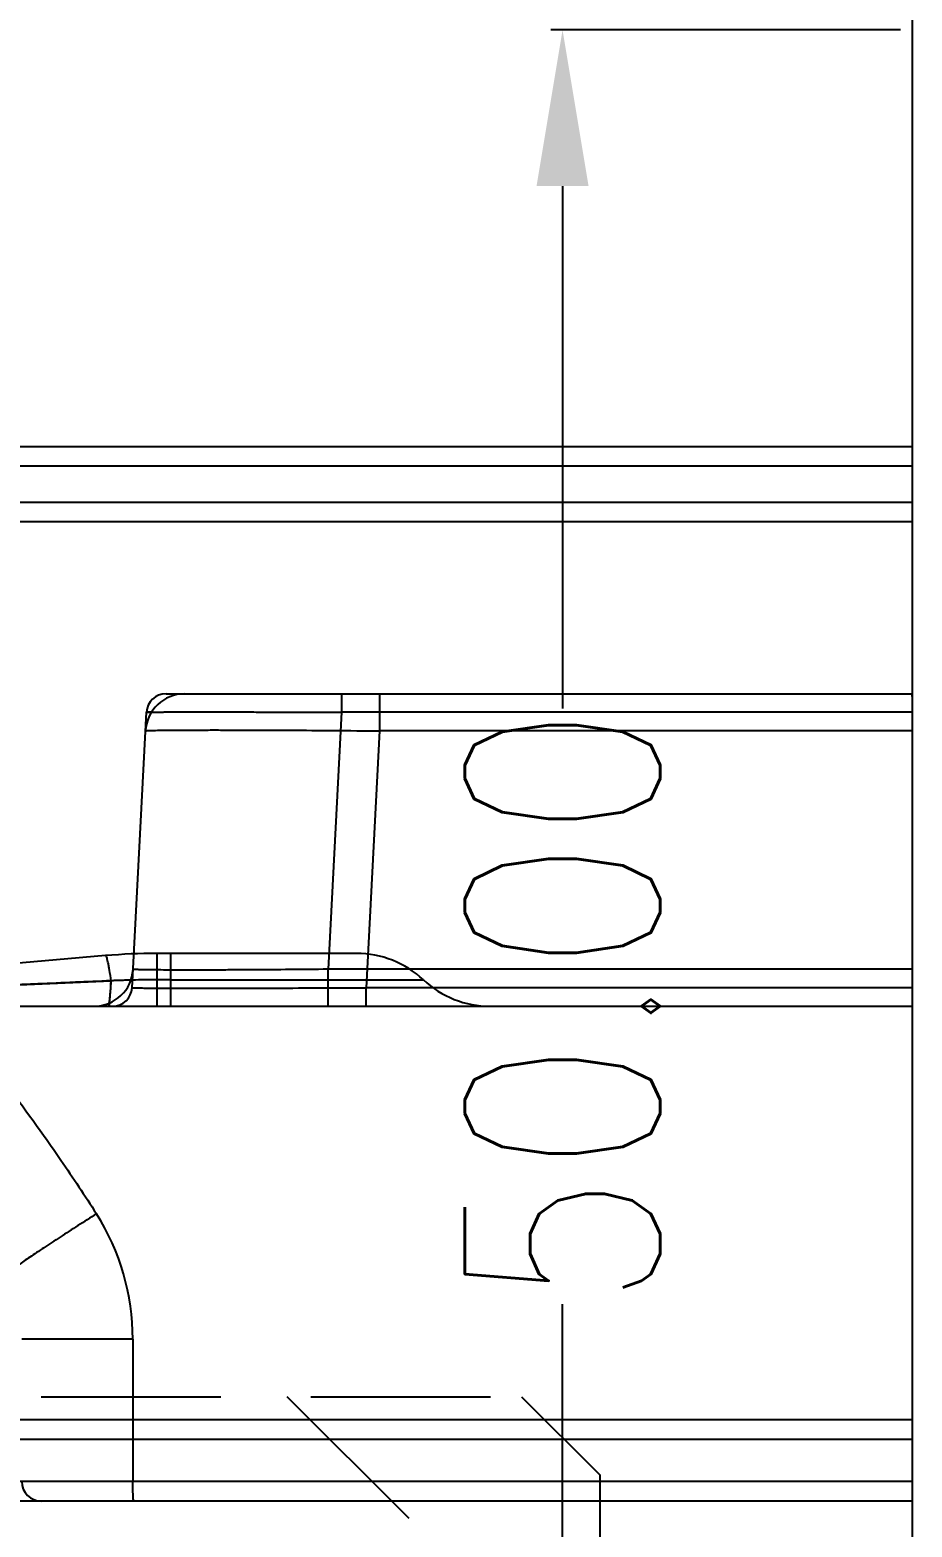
# Model space of a CAD drawing. Header units: millimetres. Extents: x 28656 to 29764, y -21384 to -20601.
# Drawn here: x 29240.69 to 29263.28, y -21162.63 to -21124.29 of the extents above; entities that cross this region are included whole.
import ezdxf

# ---------------------------------------------------------------- set-up
doc = ezdxf.new("R2010")
doc.units = ezdxf.units.MM
doc.header["$LTSCALE"] = 8
doc.linetypes.add('HIDDEN', pattern=[0.375, 0.25, -0.125])
doc.layers.get('DEFPOINTS').update_dxf_attribs({"color": 6})
doc.layers.add('Cav-cor', color=30, linetype='Continuous')
doc.layers.add('WT', color=4, linetype='Continuous')
doc.layers.add('dim', color=3, linetype='Continuous', lineweight=15)
doc.styles.get("Standard").update_dxf_attribs({"font": 'txt.shx', "width": 0.8, "bigfont": 'chineset.shx'})
doc.dimstyles.new('ISO-25', dxfattribs={"dimtxt": 5, "dimasz": 4, "dimexe": 0.3, "dimexo": 0.3, "dimtad": 0, "dimzin": 1, "dimdsep": 46, "dimtxsty": 'Standard', "dimcen": 0, "dimclrd": 3, "dimclre": 3, "dimclrt": 3, "dimazin": 0, "dimtfac": 1, "dimtofl": 0, "dimtmove": 0, "dimatfit": 0, "dimfxl": 0, "dimarcsym": 0})

# ---------------------------------------------------------------- blocks, each defined once
blk = doc.blocks.new('*D26659')
at = {"layer": 'DEFPOINTS', "color": 0}
for p in [(29254.329, -21124.289), (29263.28, -21124.289), (29263.28, -21174.289)]:
    blk.add_point(p, dxfattribs=at)
at = {"layer": 'dim', "color": 3, "lineweight": -2}
for p, q in [((29262.98, -21124.289), (29254.029, -21124.289)), ((29254.329, -21128.289), (29254.329, -21141.664)), ((29254.329, -21170.289), (29254.329, -21156.914)), ((29262.98, -21174.289), (29254.029, -21174.289))]:
    blk.add_line(p, q, dxfattribs=at)
at = {"layer": 'dim', "color": 3}
for points in [[(29254.996, -21128.289), (29253.663, -21128.289), (29254.329, -21124.289)], [(29253.663, -21170.289), (29254.996, -21170.289), (29254.329, -21174.289)]]:
    blk.add_solid(points, dxfattribs=at)
at = {"layer": 'dim', "color": 3, "insert": (29254.329, -21149.289), "char_height": 5, "attachment_point": 5, "rotation": 90}
blk.add_mtext('50.00', dxfattribs=at)
blk = doc.blocks.new('20160903.083224')
at = {"layer": 'Cav-cor', "color": 241}
for p, q in [((39.093, 20.014), (1.393, 20.014)), ((39.093, 19.514), (0.893, 19.514)), ((-8.607, 18.595), (39.093, 18.595)), ((39.093, 18.095), (-9.107, 18.095)), ((19.987, 13.688), (39.093, 13.688)), ((24.481, 13.688), (24.481, 13.214)), ((25.455, 13.688), (25.455, 12.74)), ((39.089, 13.686), (39.087, 13.688)), ((39.093, 13.617), (39.093, 13.669)), ((19.118, 6.162), (19.488, 13.214)), ((19.615, 13.219), (19.613, 13.219)), ((24.481, 13.214), (24.136, 6.635)), ((39.093, 13.214), (24.481, 13.214)), ((25.455, 12.74), (25.11, 6.162)), ((39.093, 12.74), (25.455, 12.74)), ((18.441, 6.983), (-8.304, 4.644)), ((24.869, 7.04), (19.748, 7.04)), ((19.748, 7.04), (19.748, 5.688)), ((20.106, 7.04), (20.106, 5.688)), ((39.093, 6.635), (24.136, 6.635)), ((24.136, 5.688), (24.136, 6.635)), ((15.176, 6.192), (18.582, 6.34)), ((19.086, 6.356), (19.128, 6.357)), ((20.106, 6.364), (19.748, 6.364)), ((20.106, 6.364), (26.579, 6.364)), ((39.093, 6.162), (25.11, 6.162)), ((25.11, 5.688), (25.11, 6.162)), ((-60.432, 5.688), (18.619, 5.688)), ((18.619, 5.688), (39.093, 5.688)), ((19.136, -2.838), (16.293, -2.838)), ((19.136, -2.838), (19.136, -6.486)), ((39.093, -4.905), (-6.149, -4.905)), ((39.093, -5.405), (-5.649, -5.405)), ((39.093, -6.486), (0.893, -6.486)), ((39.093, -6.986), (1.393, -6.986))]:
    blk.add_line(p, q, dxfattribs=at)
for centre, radius, start, end in [((20.462, 12.688), 1, 90, 177), ((19.987, 13.188), 0.5, 90, 177), ((19.748, -7.96), 15, 90, 95), ((24.869, 4.54), 2.5, 46.8407, 90), ((18.144, 6.688), 1, 270, 357), ((19.751, -22.381), 28.745, 90.006, 92.3309), ((19.759, -22.613), 28.977, 91.2466, 92.3272), ((19.76, -22.637), 29.001, 91.3312, 92.3269), ((18.619, 6.188), 0.5, 270, 357), ((19.749, -22.175), 28.539, 90.0009, 91.2455), ((28.289, 8.188), 2.5, 226.8407, 270), ((13.136, -2.838), 6, 0, 32.3667), ((16.793, -6.486), 0.5, 180, 270)]:
    blk.add_arc(centre, radius, start, end, dxfattribs=at)
for points, knots in [([(39.093, 13.617), (39.093, 13.626), (39.093, 13.642), (39.093, 13.662), (39.091, 13.676), (39.09, 13.684), (39.089, 13.686)], [0, 0, 0, 0, 0.382435, 0.677185, 0.882863, 1, 1, 1, 1]), ([(19.488, 13.214), (19.488, 13.214), (19.491, 13.215), (19.494, 13.215), (19.503, 13.216), (19.513, 13.216), (19.526, 13.217), (19.55, 13.218), (19.588, 13.219), (19.641, 13.22), (19.707, 13.22), (19.783, 13.221), (19.871, 13.222), (19.971, 13.223), (20.124, 13.223), (20.342, 13.224), (20.633, 13.225), (20.961, 13.225), (21.323, 13.225), (21.716, 13.224), (22.135, 13.223), (22.735, 13.221), (23.519, 13.219), (24.156, 13.216), (24.481, 13.214)], [0, 0, 0, 0, 0.000332, 0.001248, 0.002761, 0.004872, 0.007581, 0.010886, 0.019277, 0.030027, 0.043112, 0.0585, 0.076155, 0.096036, 0.118095, 0.16853, 0.226979, 0.292877, 0.365591, 0.444419, 0.528599, 0.617318, 0.804916, 1, 1, 1, 1]), ([(19.613, 13.219), (19.594, 13.219), (19.569, 13.218), (19.538, 13.217), (19.52, 13.217), (19.507, 13.216), (19.496, 13.216), (19.492, 13.215), (19.488, 13.215), (19.488, 13.214)], [0, 0, 0, 0, 0.435348, 0.606886, 0.747495, 0.857088, 0.935601, 0.98307, 1, 1, 1, 1]), ([(19.463, 12.74), (19.463, 12.741), (19.466, 12.742), (19.471, 12.743), (19.481, 12.744), (19.493, 12.745), (19.509, 12.746), (19.538, 12.748), (19.583, 12.749), (19.647, 12.751), (19.726, 12.753), (19.818, 12.755), (19.924, 12.756), (20.043, 12.757), (20.227, 12.759), (20.489, 12.76), (20.838, 12.761), (21.232, 12.762), (21.666, 12.761), (22.137, 12.76), (22.639, 12.759), (23.359, 12.755), (24.301, 12.749), (25.065, 12.743), (25.455, 12.74)], [0, 0, 0, 0, 0.000376, 0.001311, 0.002837, 0.004958, 0.007675, 0.010987, 0.01939, 0.03015, 0.043242, 0.058637, 0.076298, 0.096182, 0.118243, 0.16868, 0.227124, 0.293014, 0.365716, 0.444528, 0.52869, 0.61739, 0.80495, 1, 1, 1, 1]), ([(18.582, 6.34), (18.569, 6.432), (18.549, 6.561), (18.521, 6.721), (18.503, 6.813), (18.486, 6.885), (18.47, 6.938), (18.459, 6.968), (18.446, 6.984), (18.441, 6.983)], [0, 0, 0, 0, 0.420096, 0.590199, 0.731737, 0.843617, 0.925128, 0.976255, 1, 1, 1, 1]), ([(24.136, 6.635), (23.811, 6.632), (23.174, 6.626), (22.389, 6.62), (21.789, 6.617), (21.369, 6.615), (20.977, 6.614), (20.615, 6.614), (20.287, 6.614), (19.996, 6.615), (19.745, 6.617), (19.562, 6.619), (19.437, 6.621), (19.361, 6.622), (19.296, 6.624), (19.242, 6.626), (19.201, 6.628), (19.173, 6.63), (19.157, 6.631), (19.15, 6.633), (19.146, 6.634), (19.143, 6.635), (19.143, 6.635)], [0, 0, 0, 0, 0.195128, 0.382796, 0.471554, 0.555769, 0.634624, 0.707355, 0.773256, 0.831691, 0.882096, 0.92399, 0.941618, 0.956975, 0.970028, 0.980745, 0.989105, 0.99509, 0.99719, 0.998697, 0.999618, 1, 1, 1, 1]), ([(18.582, 6.34), (17.957, 6.313), (16.708, 6.259), (14.834, 6.177), (12.96, 6.096), (11.086, 6.015), (9.525, 5.947), (8.277, 5.893), (7.341, 5.852), (6.562, 5.818), (5.94, 5.792), (5.475, 5.771), (5.011, 5.751), (4.627, 5.735), (4.321, 5.722), (4.135, 5.714), (3.986, 5.707), (3.889, 5.703), (3.795, 5.699), (3.771, 5.699), (3.736, 5.697), (3.74, 5.697)], [0, 0, 0, 0, 0.126285, 0.252568, 0.378842, 0.505096, 0.631306, 0.694378, 0.757408, 0.820365, 0.851795, 0.883168, 0.914445, 0.945528, 0.960915, 0.976065, 0.983451, 0.990547, 0.996872, 0.99918, 1, 1, 1, 1]), ([(18.582, 6.34), (16.139, 6.234), (12.474, 6.075), (7.603, 5.864), (5.175, 5.758), (3.968, 5.707)], [0, 0, 0, 0, 0.501613, 0.75221, 1, 1, 1, 1]), ([(18.506, 5.688), (18.511, 5.688), (18.52, 5.706), (18.528, 5.736), (18.538, 5.79), (18.548, 5.863), (18.557, 5.956), (18.57, 6.117), (18.578, 6.248), (18.582, 6.34)], [0, 0, 0, 0, 0.02262, 0.073353, 0.154763, 0.266723, 0.408483, 0.57892, 1, 1, 1, 1]), ([(18.534, 5.765), (18.539, 5.796), (18.549, 5.87), (18.567, 6.062), (18.576, 6.222), (18.582, 6.34)], [0, 0, 0, 0, 0.163646, 0.387101, 1, 1, 1, 1]), ([(19.118, 6.162), (19.118, 6.161), (19.122, 6.161), (19.126, 6.16), (19.136, 6.16), (19.148, 6.159), (19.164, 6.159), (19.193, 6.158), (19.238, 6.157), (19.302, 6.156), (19.38, 6.155), (19.472, 6.154), (19.578, 6.154), (19.697, 6.153), (19.881, 6.152), (20.142, 6.151), (20.492, 6.151), (20.885, 6.151), (21.32, 6.151), (21.791, 6.151), (22.294, 6.152), (23.014, 6.154), (23.956, 6.157), (24.72, 6.16), (25.11, 6.162)], [0, 0, 0, 0, 0.000313, 0.001215, 0.002714, 0.004812, 0.007507, 0.0108, 0.019167, 0.029895, 0.042959, 0.058329, 0.075968, 0.095835, 0.117883, 0.168305, 0.226752, 0.292659, 0.365391, 0.444245, 0.528455, 0.617207, 0.804868, 1, 1, 1, 1]), ([(18.534, 5.765), (18.53, 5.746), (18.525, 5.72), (18.515, 5.695), (18.508, 5.688), (18.506, 5.688)], [0, 0, 0, 0, 0.706451, 0.898207, 1, 1, 1, 1]), ([(14.309, 5.688), (15.358, 4.418), (16.698, 2.671), (17.91, 0.838), (18.204, 0.374)], [0, 0, 0, 0, 0.74993, 1, 1, 1, 1]), ([(18.204, 0.374), (18.045, 0.273), (17.734, 0.074), (17.286, -0.216), (16.934, -0.447), (16.676, -0.618), (16.504, -0.734), (16.35, -0.839), (16.213, -0.933), (16.096, -1.015), (15.999, -1.085), (15.924, -1.141), (15.876, -1.18), (15.848, -1.204), (15.836, -1.217), (15.829, -1.225), (15.826, -1.231), (15.827, -1.232)], [0, 0, 0, 0, 0.197063, 0.385304, 0.557895, 0.636338, 0.70858, 0.773965, 0.831902, 0.881867, 0.923412, 0.956168, 0.97986, 0.988253, 0.994341, 0.998166, 1, 1, 1, 1]), ([(19.163, -6.986), (19.161, -6.986), (19.159, -6.982), (19.157, -6.975), (19.154, -6.963), (19.151, -6.938), (19.147, -6.897), (19.144, -6.835), (19.14, -6.761), (19.138, -6.675), (19.137, -6.583), (19.136, -6.519), (19.136, -6.486)], [0, 0, 0, 0, 0.007002, 0.022197, 0.046438, 0.079688, 0.172089, 0.296099, 0.447037, 0.619152, 0.80585, 1, 1, 1, 1])]:
    blk.add_open_spline(points, degree=3, knots=knots, dxfattribs=at)

msp = doc.modelspace()

# ---------------------------------------------------------------- linework, layer by layer
at = {"layer": 'Cav-cor', "color": 241}
for p, q in [((29263.28, -21108.289), (29263.28, -21189.289)), ((29143.28, -21149.289), (29263.28, -21149.289))]:
    msp.add_line(p, q, dxfattribs=at)
at = {"layer": 'WT', "color": 125, "linetype": 'HIDDEN', "ltscale": 2.3}
for p, q in [((29151.28, -21159.289), (29253.28, -21159.289)), ((29255.28, -21167.289), (29247.28, -21159.289)), ((29253.28, -21159.289), (29255.28, -21161.289)), ((29255.28, -21161.289), (29255.28, -21181.487))]:
    msp.add_line(p, q, dxfattribs=at)

# ---------------------------------------------------------------- block references
at = {"layer": 'dim'}
msp.add_blockref('20160903.083224', (29224.187, -21154.977), dxfattribs=at)

# ---------------------------------------------------------------- dimensions: what is measured, and where the dimension line sits
dim = msp.add_linear_dim(base=(29254.329, -21124.289), p1=(29263.28, -21174.289), p2=(29263.28, -21124.289), angle=90, dimstyle='ISO-25', dxfattribs=at)
dim.commit()
dim.dimension.update_dxf_attribs({"geometry": '*D26659', "text_midpoint": (29254.329, -21149.289)})

doc.saveas('drawing.dxf')
